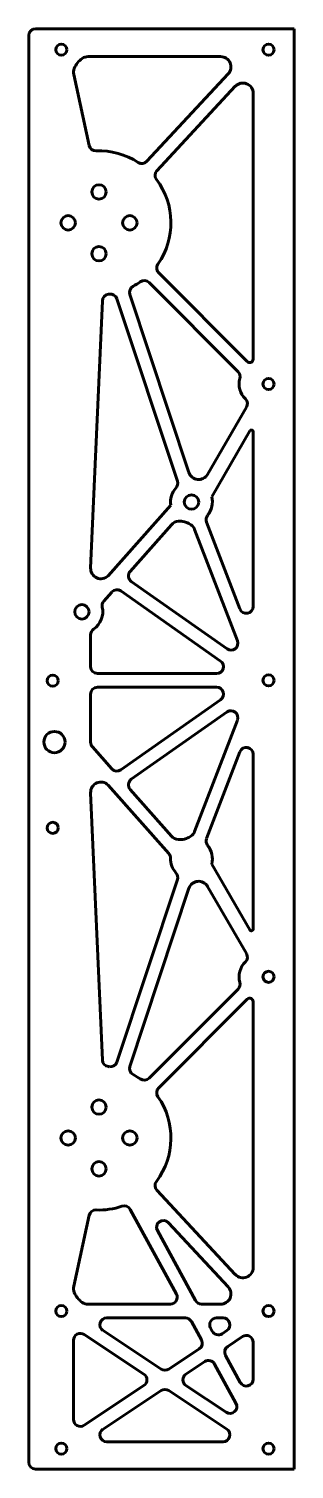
# Model space of a CAD drawing. Header units: millimetres. Extents: x -171 to -94, y 16 to 436.
import ezdxf

# ---------------------------------------------------------------- set-up
doc = ezdxf.new("R2010")
doc.units = ezdxf.units.MM
doc.linetypes.add('K5LT_BASIC', pattern=[0])
doc.layers.add('Системный слой (1)', color=251, linetype='Continuous', true_color=0x6c6c6c)

msp = doc.modelspace()

# ---------------------------------------------------------------- linework, layer by layer
at = {"layer": 'Системный слой (1)', "color": 150, "linetype": 'K5LT_BASIC', "lineweight": 60, "true_color": 0x0080ff}
for p, q in [((-171.14, 433.79), (-171.14, 17.79)), ((-169.14, 435.79), (-93.64, 435.79)), ((-93.64, 15.79), (-93.64, 435.79)), ((-153.8, 427.69), (-115.13, 427.69)), ((-153.51, 401.77), (-158.02, 422.45)), ((-112.93, 422.64), (-136.67, 397.15)), ((-133.74, 394.42), (-110.84, 419.02)), ((-105.64, 416.98), (-105.64, 339.45)), ((-136.04, 361.78), (-110.04, 335.78)), ((-107.35, 338.74), (-133.21, 364.61)), ((-145.41, 357.08), (-127.76, 303.84)), ((-124.4, 306.42), (-141.61, 358.34)), ((-153.08, 278.55), (-149.64, 356.49)), ((-107.59, 325.42), (-118.96, 305.85)), ((-117.74, 299.34), (-106.57, 318.56)), ((-105.64, 318.31), (-105.64, 267.33)), ((-129.68, 296.92), (-147.96, 276.3)), ((-141.55, 277.59), (-129.49, 291.19)), ((-122.71, 289.8), (-110.23, 257.33)), ((-109.51, 266.61), (-119.25, 291.93)), ((-113.24, 254.98), (-141.2, 274.62)), ((-149.24, 268.91), (-146.89, 271.56)), ((-144.24, 271.87), (-115.14, 251.42)), ((-153.08, 249.79), (-153.08, 259.09)), ((-116.29, 247.79), (-151.08, 247.79)), ((-151.08, 243.79), (-116.29, 243.79)), ((-153.08, 227.75), (-153.08, 241.79)), ((-115.14, 240.15), (-144.24, 219.7)), ((-141.2, 216.95), (-113.24, 236.6)), ((-110.23, 234.24), (-122.71, 201.77)), ((-146.89, 220.01), (-152.57, 226.42)), ((-119.25, 199.64), (-109.51, 224.96)), ((-105.64, 224.24), (-105.64, 173.26)), ((-147.96, 215.27), (-130.24, 195.29)), ((-149.64, 135.08), (-153.08, 213.02)), ((-129.49, 200.38), (-141.55, 213.98)), ((-106.57, 173.01), (-117.74, 192.23)), ((-127.76, 187.73), (-145.41, 134.49)), ((-141.61, 133.23), (-124.4, 185.16)), ((-118.96, 185.72), (-107.59, 166.15)), ((-110.04, 155.8), (-136.04, 129.79)), ((-133.21, 126.96), (-107.35, 152.83)), ((-105.64, 152.12), (-105.64, 74.59)), ((-110.84, 72.55), (-133.74, 97.15)), ((-158.02, 69.12), (-153.51, 89.81)), ((-141.54, 91.53), (-128.05, 66.84)), ((-122.44, 64.93), (-133.6, 85.34)), ((-130.38, 87.66), (-112.93, 68.93)), ((-129.8, 63.89), (-153.8, 63.89)), ((-115.13, 63.89), (-120.68, 63.89)), ((-148.37, 59.89), (-125.43, 59.89)), ((-123.67, 58.84), (-120.75, 53.49)), ((-116.31, 59.89), (-114.42, 59.89)), ((-154.97, 55.06), (-137.53, 43.5)), ((-132.5, 44.97), (-149.47, 56.22)), ((-117.56, 56), (-118.07, 56.93)), ((-113.31, 56.22), (-114.7, 55.3)), ((-158.07, 30.28), (-158.07, 53.4)), ((-121.4, 50.86), (-130.29, 44.97)), ((-113.06, 51.58), (-108.75, 54.45)), ((-105.64, 52.78), (-105.64, 42.02)), ((-125.26, 43.5), (-119.76, 47.15)), ((-116.9, 46.44), (-110.65, 35.01)), ((-109.4, 41.06), (-113.71, 48.96)), ((-137.53, 40.17), (-154.97, 28.61)), ((-149.47, 27.45), (-132.5, 38.7)), ((-130.29, 38.7), (-113.31, 27.45)), ((-113.51, 32.38), (-125.26, 40.17)), ((-114.42, 23.79), (-148.37, 23.79)), ((-169.14, 15.79), (-93.64, 15.79))]:
    msp.add_line(p, q, dxfattribs=at)
for centre, radius in [((-161.64, 429.69), 1.62), ((-101.14, 429.69), 1.62), ((-150.64, 388.21), 2.1), ((-159.64, 379.21), 2.1), ((-141.64, 379.21), 2.1), ((-150.64, 370.21), 2.1), ((-101.14, 332.21), 1.62), ((-123.64, 297.79), 2.1), ((-155.64, 265.79), 2.1), ((-164.14, 245.7), 1.62), ((-101.14, 245.79), 1.62), ((-163.64, 227.79), 3.1), ((-164.14, 202.79), 1.62), ((-101.14, 159.36), 1.62), ((-150.64, 121.36), 2.1), ((-159.64, 112.36), 2.1), ((-141.64, 112.36), 2.1), ((-150.64, 103.36), 2.1), ((-161.64, 61.89), 1.62), ((-101.14, 61.89), 1.62), ((-161.64, 21.79), 1.63), ((-101.14, 21.79), 1.62)]:
    msp.add_circle(centre, radius, dxfattribs=at)
for centre, radius, start, end in [((-169.14, 433.79), 2, 90, 180), ((-155.09, 423.09), 3, 157.1773, 192.2939), ((-151.66, 421.65), 6.72, 125.1167, 157.1773), ((-153.8, 424.69), 3, 90, 125.1167), ((-115.13, 424.69), 3, 317.0425, 90), ((-108.64, 416.98), 3, 0, 137.0425), ((-151.56, 402.19), 2, 192.2939, 272.2785), ((-150.64, 379.21), 21, 57.0579, 92.2785), ((-138.13, 398.51), 2, 237.0579, 317.0425), ((-132.28, 393.06), 2, 137.0425, 217.0271), ((-150.64, 379.21), 21, 325.0154, 37.0271), ((-131.8, 366.02), 2, 145.0154, 225), ((-150.64, 379.21), 21, 298.3609, 304.9846), ((-137.45, 360.37), 2, 45, 124.9846), ((-147.64, 356.41), 2, 97.4913, 177.4759), ((-150.64, 379.21), 21, 277.4913, 278.33), ((-147.31, 356.45), 2, 18.3455, 98.33), ((-139.72, 358.97), 2, 118.3609, 198.3455), ((-106.64, 339.45), 1, 225, 0), ((-111.45, 334.36), 2, 344.5924, 45), ((-103.64, 332.21), 6.1, 164.5924, 225.5487), ((-109.31, 326.43), 2, 329.8436, 45.5487), ((-106.14, 318.31), 0.5, 0, 149.8436), ((-129.66, 303.21), 2, 317.9379, 18.3455), ((-121.55, 307.36), 3, 198.3455, 329.8436), ((-123.64, 297.79), 6.1, 137.9379, 188.1981), ((-123.64, 297.79), 6.1, 320.63, 14.7276), ((-127.25, 289.2), 3, 94.2757, 138.4417), ((-127.05, 286.52), 5.68, 76.3956, 94.2757), ((-123.64, 297.79), 6.1, 250.1924, 256.1755), ((-127.05, 286.52), 5.68, 55.1966, 69.9724), ((-125.51, 288.73), 3, 21.0375, 55.1966), ((-117.38, 292.65), 2, 140.63, 201.0375), ((-150.08, 278.42), 3, 177.4759, 315), ((-140.05, 276.26), 2, 138.4417, 234.9038), ((-147.74, 267.58), 2, 138.4417, 192.8278), ((-145.39, 270.24), 2, 54.9038, 138.4417), ((-155.64, 265.79), 6.1, 304.3008, 12.8278), ((-107.64, 267.33), 2, 201.0375, 0), ((-151.08, 259.09), 2, 124.3008, 180), ((-112.09, 256.61), 2, 234.9038, 21.0375), ((-151.08, 249.79), 2, 180, 270), ((-116.29, 249.79), 2, 270, 54.9038), ((-151.08, 241.79), 2, 90, 180), ((-116.29, 241.79), 2, 305.0962, 90), ((-112.09, 234.96), 2, 338.9625, 125.0962), ((-151.08, 227.75), 2, 180, 221.5583), ((-107.64, 224.24), 2, 0, 158.9625), ((-145.39, 221.34), 2, 221.5583, 305.0962), ((-150.08, 213.15), 3, 45, 182.5241), ((-140.05, 215.31), 2, 125.0962, 221.5583), ((-125.51, 202.85), 3, 304.8034, 338.9625), ((-127.25, 202.37), 3, 221.5583, 265.7243), ((-127.05, 205.05), 5.68, 265.7243, 283.6044), ((-123.64, 193.79), 6.1, 103.8245, 109.8076), ((-127.05, 205.05), 5.68, 290.0276, 304.8034), ((-117.38, 198.92), 2, 158.9625, 219.37), ((-123.64, 193.79), 6.1, 345.2724, 39.37), ((-131.74, 193.96), 2, 358.7335, 41.5583), ((-123.64, 193.79), 6.1, 178.7335, 222.0621), ((-129.66, 188.36), 2, 341.6545, 42.0621), ((-121.55, 184.21), 3, 30.1564, 161.6545), ((-106.14, 173.26), 0.5, 210.1564, 0), ((-109.31, 165.14), 2, 314.4513, 30.1564), ((-103.64, 159.36), 6.1, 134.4513, 195.4076), ((-111.45, 157.21), 2, 315, 15.4076), ((-106.64, 152.12), 1, 0, 135), ((-147.64, 135.17), 2, 182.5241, 262.5087), ((-147.31, 135.12), 2, 261.67, 341.6545), ((-150.64, 112.36), 21, 81.67, 82.5087), ((-139.72, 132.6), 2, 161.6545, 241.6391), ((-150.64, 112.36), 21, 55.0154, 61.6391), ((-137.45, 131.21), 2, 235.0154, 315), ((-131.8, 125.55), 2, 135, 214.9846), ((-150.64, 112.36), 21, 322.9729, 34.9846), ((-132.28, 98.51), 2, 142.9729, 222.9575), ((-150.64, 112.36), 21, 267.7215, 288.6412), ((-143.29, 90.57), 2, 28.6566, 108.6412), ((-151.56, 89.38), 2, 87.7215, 167.7061), ((-131.84, 86.3), 2, 42.9575, 208.6566), ((-108.64, 74.59), 3, 222.9575, 0), ((-155.09, 68.48), 3, 167.7061, 202.8227), ((-151.66, 69.93), 6.72, 202.8227, 234.8833), ((-115.13, 66.89), 3, 270, 42.9575), ((-153.8, 66.89), 3, 234.8833, 270), ((-129.8, 65.89), 2, 270, 28.6566), ((-120.68, 65.89), 2, 208.6566, 270), ((-148.37, 57.89), 2, 90, 236.4632), ((-125.43, 57.89), 2, 28.6566, 90), ((-116.31, 57.89), 2, 90, 208.6566), ((-114.42, 57.89), 2, 303.5368, 90), ((-156.07, 53.4), 2, 56.4632, 180), ((-115.81, 56.96), 2, 208.6566, 303.5368), ((-107.64, 52.78), 2, 0, 123.5368), ((-122.5, 52.53), 2, 303.5368, 28.6566), ((-111.96, 49.92), 2, 123.5368, 208.6566), ((-118.65, 45.48), 2, 28.6566, 123.5368), ((-138.63, 41.84), 2, 303.5368, 56.4632), ((-131.39, 46.63), 2, 236.4632, 303.5368), ((-124.15, 41.84), 2, 123.5368, 236.4632), ((-107.64, 42.02), 2, 208.6566, 0), ((-131.39, 37.04), 2, 56.4632, 123.5368), ((-112.4, 34.05), 2, 236.4632, 28.6566), ((-156.07, 30.28), 2, 180, 303.5368), ((-148.37, 25.79), 2, 123.5368, 270), ((-114.42, 25.79), 2, 270, 56.4632), ((-169.14, 17.79), 2, 180, 270)]:
    msp.add_arc(centre, radius, start, end, dxfattribs=at)

doc.saveas('drawing.dxf')
